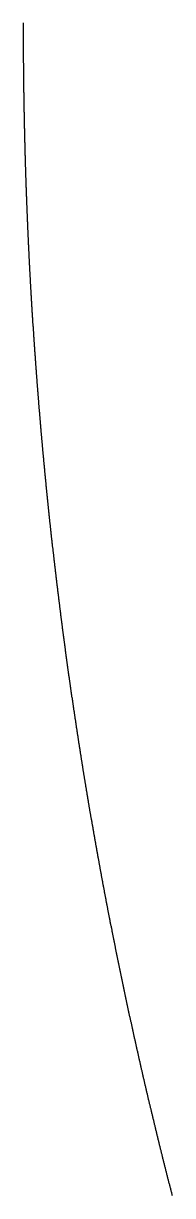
# Model space of a CAD drawing. Header units: metres. Extents: x -42.1 to 42, y -42.1 to 42.
# Drawn here: x -42.1 to -40.76, y -10.54 to -0.02 of the extents above; entities that cross this region are included whole.
import ezdxf

# ---------------------------------------------------------------- set-up
doc = ezdxf.new("R2010")
doc.units = ezdxf.units.M

msp = doc.modelspace()

# ---------------------------------------------------------------- linework, layer by layer
msp.add_lwpolyline([(-40.765, -10.543), (-40.767, -10.536), (-40.768, -10.529), (-40.77, -10.522), (-40.772, -10.515), (-40.774, -10.508), (-40.776, -10.501), (-40.778, -10.494), (-40.779, -10.486), (-40.781, -10.479), (-40.783, -10.472), (-40.785, -10.465), (-40.787, -10.458), (-40.788, -10.451), (-40.79, -10.444), (-40.792, -10.437), (-40.794, -10.429), (-40.796, -10.422), (-40.798, -10.415), (-40.799, -10.408), (-40.801, -10.401), (-40.803, -10.394), (-40.805, -10.387), (-40.807, -10.38), (-40.808, -10.373), (-40.81, -10.365), (-40.812, -10.358), (-40.814, -10.351), (-40.816, -10.344), (-40.817, -10.337), (-40.819, -10.33), (-40.821, -10.323), (-40.823, -10.316), (-40.825, -10.308), (-40.826, -10.301), (-40.828, -10.294), (-40.83, -10.287), (-40.832, -10.28), (-40.834, -10.273), (-40.835, -10.266), (-40.837, -10.258), (-40.839, -10.251), (-40.841, -10.244), (-40.842, -10.237), (-40.844, -10.23), (-40.846, -10.223), (-40.848, -10.216), (-40.85, -10.209), (-40.851, -10.201), (-40.853, -10.194), (-40.855, -10.187), (-40.857, -10.18), (-40.858, -10.173), (-40.86, -10.166), (-40.862, -10.159), (-40.864, -10.152), (-40.866, -10.144), (-40.867, -10.137), (-40.869, -10.13), (-40.871, -10.123), (-40.873, -10.116), (-40.874, -10.109), (-40.876, -10.102), (-40.878, -10.094), (-40.88, -10.087), (-40.881, -10.08), (-40.883, -10.073), (-40.885, -10.066), (-40.887, -10.059), (-40.888, -10.052), (-40.89, -10.045), (-40.892, -10.037), (-40.894, -10.03), (-40.895, -10.023), (-40.897, -10.016), (-40.899, -10.009), (-40.901, -10.002), (-40.902, -9.995), (-40.904, -9.987), (-40.906, -9.98), (-40.908, -9.973), (-40.909, -9.966), (-40.911, -9.959), (-40.913, -9.952), (-40.914, -9.945), (-40.916, -9.937), (-40.918, -9.93), (-40.92, -9.923), (-40.921, -9.916), (-40.923, -9.909), (-40.925, -9.902), (-40.927, -9.895), (-40.928, -9.887), (-40.93, -9.88), (-40.932, -9.873), (-40.933, -9.866), (-40.935, -9.859), (-40.937, -9.852), (-40.939, -9.845), (-40.94, -9.837), (-40.942, -9.83), (-40.944, -9.823), (-40.945, -9.816), (-40.947, -9.809), (-40.949, -9.802), (-40.951, -9.795), (-40.952, -9.787), (-40.954, -9.78), (-40.956, -9.773), (-40.957, -9.766), (-40.959, -9.759), (-40.961, -9.752), (-40.962, -9.744), (-40.964, -9.737), (-40.966, -9.73), (-40.967, -9.723), (-40.969, -9.716), (-40.971, -9.709), (-40.973, -9.702), (-40.974, -9.694), (-40.976, -9.687), (-40.978, -9.68), (-40.979, -9.673), (-40.981, -9.666), (-40.983, -9.659), (-40.984, -9.651), (-40.986, -9.644), (-40.988, -9.637), (-40.989, -9.63), (-40.991, -9.623), (-40.993, -9.616), (-40.994, -9.609), (-40.996, -9.601), (-40.998, -9.594), (-40.999, -9.587), (-41.001, -9.58), (-41.003, -9.573), (-41.004, -9.566), (-41.006, -9.558), (-41.008, -9.551), (-41.009, -9.544), (-41.011, -9.537), (-41.013, -9.53), (-41.014, -9.523), (-41.016, -9.515), (-41.018, -9.508), (-41.019, -9.501), (-41.021, -9.494), (-41.023, -9.487), (-41.024, -9.48), (-41.026, -9.473), (-41.028, -9.465), (-41.029, -9.458), (-41.031, -9.451), (-41.032, -9.444), (-41.034, -9.437), (-41.036, -9.43), (-41.037, -9.422), (-41.039, -9.415), (-41.041, -9.408), (-41.042, -9.401), (-41.044, -9.394), (-41.046, -9.387), (-41.047, -9.379), (-41.049, -9.372), (-41.05, -9.365), (-41.052, -9.358), (-41.054, -9.351), (-41.055, -9.344), (-41.057, -9.336), (-41.059, -9.329), (-41.06, -9.322), (-41.062, -9.315), (-41.063, -9.308), (-41.065, -9.301), (-41.067, -9.293), (-41.068, -9.286), (-41.07, -9.279), (-41.072, -9.272), (-41.073, -9.265), (-41.075, -9.258), (-41.076, -9.25), (-41.078, -9.243), (-41.08, -9.236), (-41.081, -9.229), (-41.083, -9.222), (-41.084, -9.215), (-41.086, -9.207), (-41.088, -9.2), (-41.089, -9.193), (-41.091, -9.186), (-41.092, -9.179), (-41.094, -9.172), (-41.096, -9.164), (-41.097, -9.157), (-41.099, -9.15), (-41.1, -9.143), (-41.102, -9.136), (-41.104, -9.128), (-41.105, -9.121), (-41.107, -9.114), (-41.108, -9.107), (-41.11, -9.1), (-41.111, -9.093), (-41.113, -9.085), (-41.115, -9.078), (-41.116, -9.071), (-41.118, -9.064), (-41.119, -9.057), (-41.121, -9.05), (-41.123, -9.042), (-41.124, -9.035), (-41.126, -9.028), (-41.127, -9.021), (-41.129, -9.014), (-41.13, -9.006), (-41.132, -8.999), (-41.133, -8.992), (-41.135, -8.985), (-41.137, -8.978), (-41.138, -8.971), (-41.14, -8.963), (-41.141, -8.956), (-41.143, -8.949), (-41.144, -8.942), (-41.146, -8.935), (-41.148, -8.927), (-41.149, -8.92), (-41.151, -8.913), (-41.152, -8.906), (-41.154, -8.899), (-41.155, -8.892), (-41.157, -8.884), (-41.158, -8.877), (-41.16, -8.87), (-41.161, -8.863), (-41.163, -8.856), (-41.165, -8.848), (-41.166, -8.841), (-41.168, -8.834), (-41.169, -8.827), (-41.171, -8.82), (-41.172, -8.813), (-41.174, -8.805), (-41.175, -8.798), (-41.177, -8.791), (-41.178, -8.784), (-41.18, -8.777), (-41.181, -8.769), (-41.183, -8.762), (-41.184, -8.755), (-41.186, -8.748), (-41.187, -8.741), (-41.189, -8.733), (-41.191, -8.726), (-41.192, -8.719), (-41.194, -8.712), (-41.195, -8.705), (-41.197, -8.697), (-41.198, -8.69), (-41.2, -8.683), (-41.201, -8.676), (-41.203, -8.669), (-41.204, -8.662), (-41.206, -8.654), (-41.207, -8.647), (-41.209, -8.64), (-41.21, -8.633), (-41.212, -8.626), (-41.213, -8.618), (-41.215, -8.611), (-41.216, -8.604), (-41.218, -8.597), (-41.219, -8.59), (-41.221, -8.582), (-41.222, -8.575), (-41.224, -8.568), (-41.225, -8.561), (-41.227, -8.554), (-41.228, -8.546), (-41.23, -8.539), (-41.231, -8.532), (-41.232, -8.525), (-41.234, -8.518), (-41.235, -8.51), (-41.237, -8.503), (-41.238, -8.496), (-41.24, -8.489), (-41.241, -8.482), (-41.243, -8.474), (-41.244, -8.467), (-41.246, -8.46), (-41.247, -8.453), (-41.249, -8.446), (-41.25, -8.438), (-41.252, -8.431), (-41.253, -8.424), (-41.255, -8.417), (-41.256, -8.41), (-41.258, -8.402), (-41.259, -8.395), (-41.26, -8.388), (-41.262, -8.381), (-41.263, -8.374), (-41.265, -8.366), (-41.266, -8.359), (-41.268, -8.352), (-41.269, -8.345), (-41.271, -8.338), (-41.272, -8.33), (-41.274, -8.323), (-41.275, -8.316), (-41.276, -8.309), (-41.278, -8.302), (-41.279, -8.294), (-41.281, -8.287), (-41.282, -8.28), (-41.284, -8.273), (-41.285, -8.266), (-41.286, -8.258), (-41.288, -8.251), (-41.289, -8.244), (-41.291, -8.237), (-41.292, -8.23), (-41.294, -8.222), (-41.295, -8.215), (-41.296, -8.208), (-41.298, -8.201), (-41.299, -8.193), (-41.301, -8.186), (-41.302, -8.179), (-41.304, -8.172), (-41.305, -8.165), (-41.306, -8.157), (-41.308, -8.15), (-41.309, -8.143), (-41.311, -8.136), (-41.312, -8.129), (-41.314, -8.121), (-41.315, -8.114), (-41.316, -8.107), (-41.318, -8.1), (-41.319, -8.093), (-41.321, -8.085), (-41.322, -8.078), (-41.323, -8.071), (-41.325, -8.064), (-41.326, -8.056), (-41.328, -8.049), (-41.329, -8.042), (-41.33, -8.035), (-41.332, -8.028), (-41.333, -8.02), (-41.335, -8.013), (-41.336, -8.006), (-41.337, -7.999), (-41.339, -7.992), (-41.34, -7.984), (-41.342, -7.977), (-41.343, -7.97), (-41.344, -7.963), (-41.346, -7.955), (-41.347, -7.948), (-41.348, -7.941), (-41.35, -7.934), (-41.351, -7.927), (-41.353, -7.919), (-41.354, -7.912), (-41.355, -7.905), (-41.357, -7.898), (-41.358, -7.89), (-41.359, -7.883), (-41.361, -7.876), (-41.362, -7.869), (-41.364, -7.862), (-41.365, -7.854), (-41.366, -7.847), (-41.368, -7.84), (-41.369, -7.833), (-41.37, -7.826), (-41.372, -7.818), (-41.373, -7.811), (-41.374, -7.804), (-41.376, -7.797), (-41.377, -7.789), (-41.378, -7.782), (-41.38, -7.775), (-41.381, -7.768), (-41.383, -7.761), (-41.384, -7.753), (-41.385, -7.746), (-41.387, -7.739), (-41.388, -7.732), (-41.389, -7.724), (-41.391, -7.717), (-41.392, -7.71), (-41.393, -7.703), (-41.395, -7.695), (-41.396, -7.688), (-41.397, -7.681), (-41.399, -7.674), (-41.4, -7.667), (-41.401, -7.659), (-41.403, -7.652), (-41.404, -7.645), (-41.405, -7.638), (-41.407, -7.63), (-41.408, -7.623), (-41.409, -7.616), (-41.411, -7.609), (-41.412, -7.602), (-41.413, -7.594), (-41.415, -7.587), (-41.416, -7.58), (-41.417, -7.573), (-41.419, -7.565), (-41.42, -7.558), (-41.421, -7.551), (-41.422, -7.544), (-41.424, -7.536), (-41.425, -7.529), (-41.426, -7.522), (-41.428, -7.515), (-41.429, -7.508), (-41.43, -7.5), (-41.432, -7.493), (-41.433, -7.486), (-41.434, -7.479), (-41.435, -7.471), (-41.437, -7.464), (-41.438, -7.457), (-41.439, -7.45), (-41.441, -7.442), (-41.442, -7.435), (-41.443, -7.428), (-41.445, -7.421), (-41.446, -7.414), (-41.447, -7.406), (-41.448, -7.399), (-41.45, -7.392), (-41.451, -7.385), (-41.452, -7.377), (-41.454, -7.37), (-41.455, -7.363), (-41.456, -7.356), (-41.457, -7.348), (-41.459, -7.341), (-41.46, -7.334), (-41.461, -7.327), (-41.462, -7.319), (-41.464, -7.312), (-41.465, -7.305), (-41.466, -7.298), (-41.468, -7.291), (-41.469, -7.283), (-41.47, -7.276), (-41.471, -7.269), (-41.473, -7.262), (-41.474, -7.254), (-41.475, -7.247), (-41.476, -7.24), (-41.478, -7.233), (-41.479, -7.225), (-41.48, -7.218), (-41.481, -7.211), (-41.483, -7.204), (-41.484, -7.196), (-41.485, -7.189), (-41.486, -7.182), (-41.488, -7.175), (-41.489, -7.167), (-41.49, -7.16), (-41.491, -7.153), (-41.493, -7.146), (-41.494, -7.138), (-41.495, -7.131), (-41.496, -7.124), (-41.498, -7.117), (-41.499, -7.109), (-41.5, -7.102), (-41.501, -7.095), (-41.503, -7.088), (-41.504, -7.081), (-41.505, -7.073), (-41.506, -7.066), (-41.507, -7.059), (-41.509, -7.052), (-41.51, -7.044), (-41.511, -7.037), (-41.512, -7.03), (-41.514, -7.023), (-41.515, -7.015), (-41.516, -7.008), (-41.517, -7.001), (-41.518, -6.994), (-41.52, -6.986), (-41.521, -6.979), (-41.522, -6.972), (-41.523, -6.965), (-41.524, -6.957), (-41.526, -6.95), (-41.527, -6.943), (-41.528, -6.936), (-41.529, -6.928), (-41.531, -6.921), (-41.532, -6.914), (-41.533, -6.907), (-41.534, -6.899), (-41.535, -6.892), (-41.537, -6.885), (-41.538, -6.878), (-41.539, -6.87), (-41.54, -6.863), (-41.541, -6.856), (-41.542, -6.849), (-41.544, -6.841), (-41.545, -6.834), (-41.546, -6.827), (-41.547, -6.82), (-41.548, -6.812), (-41.55, -6.805), (-41.551, -6.798), (-41.552, -6.791), (-41.553, -6.783), (-41.554, -6.776), (-41.555, -6.769), (-41.557, -6.762), (-41.558, -6.754), (-41.559, -6.747), (-41.56, -6.74), (-41.561, -6.733), (-41.563, -6.725), (-41.564, -6.718), (-41.565, -6.711), (-41.566, -6.704), (-41.567, -6.696), (-41.568, -6.689), (-41.57, -6.682), (-41.571, -6.674), (-41.572, -6.667), (-41.573, -6.66), (-41.574, -6.653), (-41.575, -6.645), (-41.576, -6.638), (-41.578, -6.631), (-41.579, -6.624), (-41.58, -6.616), (-41.581, -6.609), (-41.582, -6.602), (-41.583, -6.595), (-41.584, -6.587), (-41.586, -6.58), (-41.587, -6.573), (-41.588, -6.566), (-41.589, -6.558), (-41.59, -6.551), (-41.591, -6.544), (-41.592, -6.537), (-41.594, -6.529), (-41.595, -6.522), (-41.596, -6.515), (-41.597, -6.508), (-41.598, -6.5), (-41.599, -6.493), (-41.6, -6.486), (-41.602, -6.479), (-41.603, -6.471), (-41.604, -6.464), (-41.605, -6.457), (-41.606, -6.449), (-41.607, -6.442), (-41.608, -6.435), (-41.609, -6.428), (-41.61, -6.42), (-41.612, -6.413), (-41.613, -6.406), (-41.614, -6.399), (-41.615, -6.391), (-41.616, -6.384), (-41.617, -6.377), (-41.618, -6.37), (-41.619, -6.362), (-41.62, -6.355), (-41.622, -6.348), (-41.623, -6.341), (-41.624, -6.333), (-41.625, -6.326), (-41.626, -6.319), (-41.627, -6.311), (-41.628, -6.304), (-41.629, -6.297), (-41.63, -6.29), (-41.631, -6.282), (-41.633, -6.275), (-41.634, -6.268), (-41.635, -6.261), (-41.636, -6.253), (-41.637, -6.246), (-41.638, -6.239), (-41.639, -6.232), (-41.64, -6.224), (-41.641, -6.217), (-41.642, -6.21), (-41.643, -6.202), (-41.644, -6.195), (-41.645, -6.188), (-41.647, -6.181), (-41.648, -6.173), (-41.649, -6.166), (-41.65, -6.159), (-41.651, -6.152), (-41.652, -6.144), (-41.653, -6.137), (-41.654, -6.13), (-41.655, -6.122), (-41.656, -6.115), (-41.657, -6.108), (-41.658, -6.101), (-41.659, -6.093), (-41.66, -6.086), (-41.661, -6.079), (-41.663, -6.072), (-41.664, -6.064), (-41.665, -6.057), (-41.666, -6.05), (-41.667, -6.042), (-41.668, -6.035), (-41.669, -6.028), (-41.67, -6.021), (-41.671, -6.013), (-41.672, -6.006), (-41.673, -5.999), (-41.674, -5.992), (-41.675, -5.984), (-41.676, -5.977), (-41.677, -5.97), (-41.678, -5.962), (-41.679, -5.955), (-41.68, -5.948), (-41.681, -5.941), (-41.682, -5.933), (-41.683, -5.926), (-41.684, -5.919), (-41.685, -5.912), (-41.686, -5.904), (-41.687, -5.897), (-41.688, -5.89), (-41.69, -5.882), (-41.691, -5.875), (-41.692, -5.868), (-41.693, -5.861), (-41.694, -5.853), (-41.695, -5.846), (-41.696, -5.839), (-41.697, -5.832), (-41.698, -5.824), (-41.699, -5.817), (-41.7, -5.81), (-41.701, -5.802), (-41.702, -5.795), (-41.703, -5.788), (-41.704, -5.781), (-41.705, -5.773), (-41.706, -5.766), (-41.707, -5.759), (-41.708, -5.751), (-41.709, -5.744), (-41.71, -5.737), (-41.711, -5.73), (-41.712, -5.722), (-41.713, -5.715), (-41.714, -5.708), (-41.715, -5.7), (-41.716, -5.693), (-41.717, -5.686), (-41.718, -5.679), (-41.719, -5.671), (-41.72, -5.664), (-41.721, -5.657), (-41.722, -5.65), (-41.723, -5.642), (-41.723, -5.635), (-41.724, -5.628), (-41.725, -5.62), (-41.726, -5.613), (-41.727, -5.606), (-41.728, -5.599), (-41.729, -5.591), (-41.73, -5.584), (-41.731, -5.577), (-41.732, -5.569), (-41.733, -5.562), (-41.734, -5.555), (-41.735, -5.548), (-41.736, -5.54), (-41.737, -5.533), (-41.738, -5.526), (-41.739, -5.518), (-41.74, -5.511), (-41.741, -5.504), (-41.742, -5.497), (-41.743, -5.489), (-41.744, -5.482), (-41.745, -5.475), (-41.746, -5.467), (-41.747, -5.46), (-41.748, -5.453), (-41.748, -5.446), (-41.749, -5.438), (-41.75, -5.431), (-41.751, -5.424), (-41.752, -5.416), (-41.753, -5.409), (-41.754, -5.402), (-41.755, -5.395), (-41.756, -5.387), (-41.757, -5.38), (-41.758, -5.373), (-41.759, -5.365), (-41.76, -5.358), (-41.761, -5.351), (-41.762, -5.344), (-41.763, -5.336), (-41.763, -5.329), (-41.764, -5.322), (-41.765, -5.314), (-41.766, -5.307), (-41.767, -5.3), (-41.768, -5.292), (-41.769, -5.285), (-41.77, -5.278), (-41.771, -5.271), (-41.772, -5.263), (-41.773, -5.256), (-41.774, -5.249), (-41.774, -5.241), (-41.775, -5.234), (-41.776, -5.227), (-41.777, -5.22), (-41.778, -5.212), (-41.779, -5.205), (-41.78, -5.198), (-41.781, -5.19), (-41.782, -5.183), (-41.783, -5.176), (-41.783, -5.169), (-41.784, -5.161), (-41.785, -5.154), (-41.786, -5.147), (-41.787, -5.139), (-41.788, -5.132), (-41.789, -5.125), (-41.79, -5.117), (-41.791, -5.11), (-41.791, -5.103), (-41.792, -5.096), (-41.793, -5.088), (-41.794, -5.081), (-41.795, -5.074), (-41.796, -5.066), (-41.797, -5.059), (-41.798, -5.052), (-41.799, -5.045), (-41.799, -5.037), (-41.8, -5.03), (-41.801, -5.023), (-41.802, -5.015), (-41.803, -5.008), (-41.804, -5.001), (-41.805, -4.993), (-41.805, -4.986), (-41.806, -4.979), (-41.807, -4.972), (-41.808, -4.964), (-41.809, -4.957), (-41.81, -4.95), (-41.811, -4.942), (-41.811, -4.935), (-41.812, -4.928), (-41.813, -4.92), (-41.814, -4.913), (-41.815, -4.906), (-41.816, -4.899), (-41.817, -4.891), (-41.817, -4.884), (-41.818, -4.877), (-41.819, -4.869), (-41.82, -4.862), (-41.821, -4.855), (-41.822, -4.847), (-41.823, -4.84), (-41.823, -4.833), (-41.824, -4.826), (-41.825, -4.818), (-41.826, -4.811), (-41.827, -4.804), (-41.828, -4.796), (-41.828, -4.789), (-41.829, -4.782), (-41.83, -4.774), (-41.831, -4.767), (-41.832, -4.76), (-41.832, -4.753), (-41.833, -4.745), (-41.834, -4.738), (-41.835, -4.731), (-41.836, -4.723), (-41.837, -4.716), (-41.837, -4.709), (-41.838, -4.701), (-41.839, -4.694), (-41.84, -4.687), (-41.841, -4.68), (-41.841, -4.672), (-41.842, -4.665), (-41.843, -4.658), (-41.844, -4.65), (-41.845, -4.643), (-41.846, -4.636), (-41.846, -4.628), (-41.847, -4.621), (-41.848, -4.614), (-41.849, -4.607), (-41.85, -4.599), (-41.85, -4.592), (-41.851, -4.585), (-41.852, -4.577), (-41.853, -4.57), (-41.853, -4.563), (-41.854, -4.555), (-41.855, -4.548), (-41.856, -4.541), (-41.857, -4.533), (-41.857, -4.526), (-41.858, -4.519), (-41.859, -4.512), (-41.86, -4.504), (-41.861, -4.497), (-41.861, -4.49), (-41.862, -4.482), (-41.863, -4.475), (-41.864, -4.468), (-41.864, -4.46), (-41.865, -4.453), (-41.866, -4.446), (-41.867, -4.438), (-41.867, -4.431), (-41.868, -4.424), (-41.869, -4.417), (-41.87, -4.409), (-41.871, -4.402), (-41.871, -4.395), (-41.872, -4.387), (-41.873, -4.38), (-41.874, -4.373), (-41.874, -4.365), (-41.875, -4.358), (-41.876, -4.351), (-41.877, -4.343), (-41.877, -4.336), (-41.878, -4.329), (-41.879, -4.322), (-41.88, -4.314), (-41.88, -4.307), (-41.881, -4.3), (-41.882, -4.292), (-41.883, -4.285), (-41.883, -4.278), (-41.884, -4.27), (-41.885, -4.263), (-41.886, -4.256), (-41.886, -4.248), (-41.887, -4.241), (-41.888, -4.234), (-41.888, -4.227), (-41.889, -4.219), (-41.89, -4.212), (-41.891, -4.205), (-41.891, -4.197), (-41.892, -4.19), (-41.893, -4.183), (-41.894, -4.175), (-41.894, -4.168), (-41.895, -4.161), (-41.896, -4.153), (-41.896, -4.146), (-41.897, -4.139), (-41.898, -4.131), (-41.899, -4.124), (-41.899, -4.117), (-41.9, -4.11), (-41.901, -4.102), (-41.901, -4.095), (-41.902, -4.088), (-41.903, -4.08), (-41.904, -4.073), (-41.904, -4.066), (-41.905, -4.058), (-41.906, -4.051), (-41.906, -4.044), (-41.907, -4.036), (-41.908, -4.029), (-41.908, -4.022), (-41.909, -4.014), (-41.91, -4.007), (-41.911, -4), (-41.911, -3.992), (-41.912, -3.985), (-41.913, -3.978), (-41.913, -3.971), (-41.914, -3.963), (-41.915, -3.956), (-41.915, -3.949), (-41.916, -3.941), (-41.917, -3.934), (-41.917, -3.927), (-41.918, -3.919), (-41.919, -3.912), (-41.919, -3.905), (-41.92, -3.897), (-41.921, -3.89), (-41.921, -3.883), (-41.922, -3.875), (-41.923, -3.868), (-41.924, -3.861), (-41.924, -3.853), (-41.925, -3.846), (-41.925, -3.839), (-41.926, -3.832), (-41.927, -3.824), (-41.927, -3.817), (-41.928, -3.81), (-41.929, -3.802), (-41.929, -3.795), (-41.93, -3.788), (-41.931, -3.78), (-41.931, -3.773), (-41.932, -3.766), (-41.933, -3.758), (-41.933, -3.751), (-41.934, -3.744), (-41.935, -3.736), (-41.935, -3.729), (-41.936, -3.722), (-41.937, -3.714), (-41.937, -3.707), (-41.938, -3.7), (-41.939, -3.692), (-41.939, -3.685), (-41.94, -3.678), (-41.94, -3.671), (-41.941, -3.663), (-41.942, -3.656), (-41.942, -3.649), (-41.943, -3.641), (-41.944, -3.634), (-41.944, -3.627), (-41.945, -3.619), (-41.945, -3.612), (-41.946, -3.605), (-41.947, -3.597), (-41.947, -3.59), (-41.948, -3.583), (-41.949, -3.575), (-41.949, -3.568), (-41.95, -3.561), (-41.95, -3.553), (-41.951, -3.546), (-41.952, -3.539), (-41.952, -3.531), (-41.953, -3.524), (-41.953, -3.517), (-41.954, -3.509), (-41.955, -3.502), (-41.955, -3.495), (-41.956, -3.487), (-41.957, -3.48), (-41.957, -3.473), (-41.958, -3.466), (-41.958, -3.458), (-41.959, -3.451), (-41.96, -3.444), (-41.96, -3.436), (-41.961, -3.429), (-41.961, -3.422), (-41.962, -3.414), (-41.962, -3.407), (-41.963, -3.4), (-41.964, -3.392), (-41.964, -3.385), (-41.965, -3.378), (-41.965, -3.37), (-41.966, -3.363), (-41.967, -3.356), (-41.967, -3.348), (-41.968, -3.341), (-41.968, -3.334), (-41.969, -3.326), (-41.969, -3.319), (-41.97, -3.312), (-41.971, -3.304), (-41.971, -3.297), (-41.972, -3.29), (-41.972, -3.282), (-41.973, -3.275), (-41.973, -3.268), (-41.974, -3.26), (-41.975, -3.253), (-41.975, -3.246), (-41.976, -3.238), (-41.976, -3.231), (-41.977, -3.224), (-41.977, -3.216), (-41.978, -3.209), (-41.978, -3.202), (-41.979, -3.194), (-41.98, -3.187), (-41.98, -3.18), (-41.981, -3.173), (-41.981, -3.165), (-41.982, -3.158), (-41.982, -3.151), (-41.983, -3.143), (-41.983, -3.136), (-41.984, -3.129), (-41.984, -3.121), (-41.985, -3.114), (-41.986, -3.107), (-41.986, -3.099), (-41.987, -3.092), (-41.987, -3.085), (-41.988, -3.077), (-41.988, -3.07), (-41.989, -3.063), (-41.989, -3.055), (-41.99, -3.048), (-41.99, -3.041), (-41.991, -3.033), (-41.991, -3.026), (-41.992, -3.019), (-41.992, -3.011), (-41.993, -3.004), (-41.993, -2.997), (-41.994, -2.989), (-41.994, -2.982), (-41.995, -2.975), (-41.996, -2.967), (-41.996, -2.96), (-41.997, -2.953), (-41.997, -2.945), (-41.998, -2.938), (-41.998, -2.931), (-41.999, -2.923), (-41.999, -2.916), (-42, -2.909), (-42, -2.901), (-42.001, -2.894), (-42.001, -2.887), (-42.002, -2.879), (-42.002, -2.872), (-42.003, -2.865), (-42.003, -2.857), (-42.004, -2.85), (-42.004, -2.843), (-42.005, -2.835), (-42.005, -2.828), (-42.005, -2.821), (-42.006, -2.813), (-42.006, -2.806), (-42.007, -2.799), (-42.007, -2.791), (-42.008, -2.784), (-42.008, -2.777), (-42.009, -2.769), (-42.009, -2.762), (-42.01, -2.755), (-42.01, -2.747), (-42.011, -2.74), (-42.011, -2.733), (-42.012, -2.725), (-42.012, -2.718), (-42.013, -2.711), (-42.013, -2.703), (-42.014, -2.696), (-42.014, -2.689), (-42.015, -2.681), (-42.015, -2.674), (-42.015, -2.667), (-42.016, -2.659), (-42.016, -2.652), (-42.017, -2.645), (-42.017, -2.637), (-42.018, -2.63), (-42.018, -2.623), (-42.019, -2.615), (-42.019, -2.608), (-42.02, -2.601), (-42.02, -2.593), (-42.02, -2.586), (-42.021, -2.579), (-42.021, -2.571), (-42.022, -2.564), (-42.022, -2.557), (-42.023, -2.549), (-42.023, -2.542), (-42.024, -2.535), (-42.024, -2.527), (-42.024, -2.52), (-42.025, -2.513), (-42.025, -2.505), (-42.026, -2.498), (-42.026, -2.491), (-42.027, -2.483), (-42.027, -2.476), (-42.027, -2.469), (-42.028, -2.461), (-42.028, -2.454), (-42.029, -2.447), (-42.029, -2.439), (-42.029, -2.432), (-42.03, -2.425), (-42.03, -2.417), (-42.031, -2.41), (-42.031, -2.403), (-42.032, -2.395), (-42.032, -2.388), (-42.032, -2.381), (-42.033, -2.373), (-42.033, -2.366), (-42.034, -2.359), (-42.034, -2.351), (-42.034, -2.344), (-42.035, -2.337), (-42.035, -2.329), (-42.036, -2.322), (-42.036, -2.315), (-42.036, -2.307), (-42.037, -2.3), (-42.037, -2.293), (-42.038, -2.285), (-42.038, -2.278), (-42.038, -2.271), (-42.039, -2.263), (-42.039, -2.256), (-42.04, -2.249), (-42.04, -2.241), (-42.04, -2.234), (-42.041, -2.227), (-42.041, -2.219), (-42.041, -2.212), (-42.042, -2.205), (-42.042, -2.197), (-42.043, -2.19), (-42.043, -2.183), (-42.043, -2.175), (-42.044, -2.168), (-42.044, -2.161), (-42.044, -2.153), (-42.045, -2.146), (-42.045, -2.139), (-42.046, -2.131), (-42.046, -2.124), (-42.046, -2.117), (-42.047, -2.109), (-42.047, -2.102), (-42.047, -2.095), (-42.048, -2.087), (-42.048, -2.08), (-42.048, -2.072), (-42.049, -2.065), (-42.049, -2.058), (-42.05, -2.05), (-42.05, -2.043), (-42.05, -2.036), (-42.051, -2.028), (-42.051, -2.021), (-42.051, -2.014), (-42.052, -2.006), (-42.052, -1.999), (-42.052, -1.992), (-42.053, -1.984), (-42.053, -1.977), (-42.053, -1.97), (-42.054, -1.962), (-42.054, -1.955), (-42.054, -1.948), (-42.055, -1.94), (-42.055, -1.933), (-42.055, -1.926), (-42.056, -1.918), (-42.056, -1.911), (-42.056, -1.904), (-42.057, -1.896), (-42.057, -1.889), (-42.057, -1.882), (-42.058, -1.874), (-42.058, -1.867), (-42.058, -1.86), (-42.059, -1.852), (-42.059, -1.845), (-42.059, -1.838), (-42.06, -1.83), (-42.06, -1.823), (-42.06, -1.816), (-42.06, -1.808), (-42.061, -1.801), (-42.061, -1.794), (-42.061, -1.786), (-42.062, -1.779), (-42.062, -1.772), (-42.062, -1.764), (-42.063, -1.757), (-42.063, -1.75), (-42.063, -1.742), (-42.063, -1.735), (-42.064, -1.728), (-42.064, -1.72), (-42.064, -1.713), (-42.065, -1.705), (-42.065, -1.698), (-42.065, -1.691), (-42.066, -1.683), (-42.066, -1.676), (-42.066, -1.669), (-42.066, -1.661), (-42.067, -1.654), (-42.067, -1.647), (-42.067, -1.639), (-42.068, -1.632), (-42.068, -1.625), (-42.068, -1.617), (-42.068, -1.61), (-42.069, -1.603), (-42.069, -1.595), (-42.069, -1.588), (-42.069, -1.581), (-42.07, -1.573), (-42.07, -1.566), (-42.07, -1.559), (-42.071, -1.551), (-42.071, -1.544), (-42.071, -1.537), (-42.071, -1.529), (-42.072, -1.522), (-42.072, -1.515), (-42.072, -1.507), (-42.072, -1.5), (-42.073, -1.493), (-42.073, -1.485), (-42.073, -1.478), (-42.073, -1.471), (-42.074, -1.463), (-42.074, -1.456), (-42.074, -1.448), (-42.074, -1.441), (-42.075, -1.434), (-42.075, -1.426), (-42.075, -1.419), (-42.075, -1.412), (-42.076, -1.404), (-42.076, -1.397), (-42.076, -1.39), (-42.076, -1.382), (-42.077, -1.375), (-42.077, -1.368), (-42.077, -1.36), (-42.077, -1.353), (-42.077, -1.346), (-42.078, -1.338), (-42.078, -1.331), (-42.078, -1.324), (-42.078, -1.316), (-42.079, -1.309), (-42.079, -1.302), (-42.079, -1.294), (-42.079, -1.287), (-42.079, -1.28), (-42.08, -1.272), (-42.08, -1.265), (-42.08, -1.258), (-42.08, -1.25), (-42.081, -1.243), (-42.081, -1.236), (-42.081, -1.228), (-42.081, -1.221), (-42.081, -1.213), (-42.082, -1.206), (-42.082, -1.199), (-42.082, -1.191), (-42.082, -1.184), (-42.082, -1.177), (-42.083, -1.169), (-42.083, -1.162), (-42.083, -1.155), (-42.083, -1.147), (-42.083, -1.14), (-42.084, -1.133), (-42.084, -1.125), (-42.084, -1.118), (-42.084, -1.111), (-42.084, -1.103), (-42.084, -1.096), (-42.085, -1.089), (-42.085, -1.081), (-42.085, -1.074), (-42.085, -1.067), (-42.085, -1.059), (-42.086, -1.052), (-42.086, -1.045), (-42.086, -1.037), (-42.086, -1.03), (-42.086, -1.023), (-42.086, -1.015), (-42.087, -1.008), (-42.087, -1), (-42.087, -0.993), (-42.087, -0.986), (-42.087, -0.978), (-42.087, -0.971), (-42.088, -0.964), (-42.088, -0.956), (-42.088, -0.949), (-42.088, -0.942), (-42.088, -0.934), (-42.088, -0.927), (-42.089, -0.92), (-42.089, -0.912), (-42.089, -0.905), (-42.089, -0.898), (-42.089, -0.89), (-42.089, -0.883), (-42.089, -0.876), (-42.09, -0.868), (-42.09, -0.861), (-42.09, -0.854), (-42.09, -0.846), (-42.09, -0.839), (-42.09, -0.832), (-42.09, -0.824), (-42.091, -0.817), (-42.091, -0.81), (-42.091, -0.802), (-42.091, -0.795), (-42.091, -0.787), (-42.091, -0.78), (-42.091, -0.773), (-42.092, -0.765), (-42.092, -0.758), (-42.092, -0.751), (-42.092, -0.743), (-42.092, -0.736), (-42.092, -0.729), (-42.092, -0.721), (-42.092, -0.714), (-42.093, -0.707), (-42.093, -0.699), (-42.093, -0.692), (-42.093, -0.685), (-42.093, -0.677), (-42.093, -0.67), (-42.093, -0.663), (-42.093, -0.655), (-42.093, -0.648), (-42.094, -0.641), (-42.094, -0.633), (-42.094, -0.626), (-42.094, -0.619), (-42.094, -0.611), (-42.094, -0.604), (-42.094, -0.596), (-42.094, -0.589), (-42.094, -0.582), (-42.094, -0.574), (-42.095, -0.567), (-42.095, -0.56), (-42.095, -0.552), (-42.095, -0.545), (-42.095, -0.538), (-42.095, -0.53), (-42.095, -0.523), (-42.095, -0.516), (-42.095, -0.508), (-42.095, -0.501), (-42.095, -0.494), (-42.095, -0.486), (-42.096, -0.479), (-42.096, -0.472), (-42.096, -0.464), (-42.096, -0.457), (-42.096, -0.45), (-42.096, -0.442), (-42.096, -0.435), (-42.096, -0.427), (-42.096, -0.42), (-42.096, -0.413), (-42.096, -0.405), (-42.096, -0.398), (-42.096, -0.391), (-42.096, -0.383), (-42.097, -0.376), (-42.097, -0.369), (-42.097, -0.361), (-42.097, -0.354), (-42.097, -0.347), (-42.097, -0.339), (-42.097, -0.332), (-42.097, -0.325), (-42.097, -0.317), (-42.097, -0.31), (-42.097, -0.303), (-42.097, -0.295), (-42.097, -0.288), (-42.097, -0.281), (-42.097, -0.273), (-42.097, -0.266), (-42.097, -0.259), (-42.097, -0.251), (-42.097, -0.244), (-42.097, -0.236), (-42.097, -0.229), (-42.098, -0.222), (-42.098, -0.214), (-42.098, -0.207), (-42.098, -0.2), (-42.098, -0.192), (-42.098, -0.185), (-42.098, -0.178), (-42.098, -0.17), (-42.098, -0.163), (-42.098, -0.156), (-42.098, -0.148), (-42.098, -0.141), (-42.098, -0.134), (-42.098, -0.126), (-42.098, -0.119), (-42.098, -0.112), (-42.098, -0.104), (-42.098, -0.097), (-42.098, -0.09), (-42.098, -0.082), (-42.098, -0.075), (-42.098, -0.067), (-42.098, -0.06), (-42.098, -0.053), (-42.098, -0.045), (-42.098, -0.038), (-42.098, -0.031), (-42.098, -0.023), (-42.098, -0.016)])

doc.saveas('drawing.dxf')
